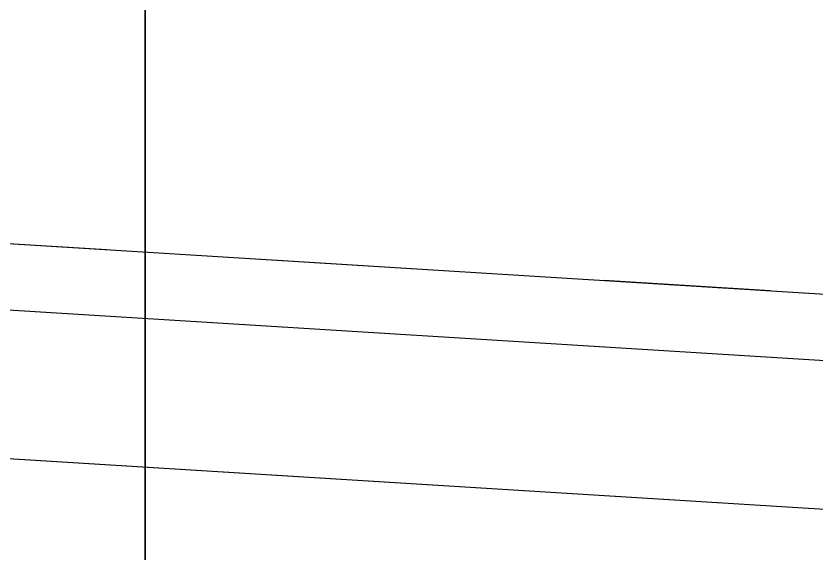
# Model space of a CAD drawing. Header units: millimetres. Extents: x 10462777 to 22643323, y 453826 to 1389191.
# Drawn here: x 11225368 to 11227776, y 628160 to 629779 of the extents above; entities that cross this region are included whole.
import ezdxf

# ---------------------------------------------------------------- set-up
doc = ezdxf.new("R2010")
doc.units = ezdxf.units.MM
doc.header["$LTSCALE"] = 200
doc.header["$MEASUREMENT"] = 0
doc.linetypes.add('PHANTOM', pattern=[2.5, 1.25, -0.25, 0.25, -0.25, 0.25, -0.25])
doc.layers.get('0').update_dxf_attribs({"linetype": 'CONTINUOUS'})
for name, color, linetype in [('ext', 4, 'CONTINUOUS'), ('panel', 4, 'CONTINUOUS'), ('대지경계', 2, 'CONTINUOUS')]:
    doc.layers.add(name, color=color, linetype=linetype)

msp = doc.modelspace()

# ---------------------------------------------------------------- linework, layer by layer
at = {"color": 30, "lineweight": 35, "ltscale": 10}
msp.add_line((11225756.45602, 621758.25226), (11225756.45602, 632418.41586), dxfattribs=at)
at = {"color": 3}
msp.add_line((11218131.32522, 628894.7293), (11248381.32522, 627017.50757), dxfattribs=at)
at = {"color": 0}
msp.add_line((11218132.2843, 628894.66979), (11248381.32522, 627017.50757), dxfattribs=at)
msp.add_line((11218132.2843, 628894.66979), (11248381.32522, 627017.50757), dxfattribs=at)
at = {"layer": 'ext', "color": 4}
for p, q in [((11365370.32523, 620401.20667), (11217401.99534, 629586.97728)), ((11365170.32523, 620213.23751), (11217573.36768, 629375.95359))]:
    msp.add_line(p, q, dxfattribs=at)
at = {"layer": 'panel'}
msp.add_line((11218131.32522, 628894.7293), (11236331.32522, 627765.29341), dxfattribs=at)
msp.add_line((11218131.32522, 628894.7293), (11236331.32522, 627765.29341), dxfattribs=at)
at = {"layer": '대지경계', "linetype": 'PHANTOM', "ltscale": 10}
msp.add_line((11365370.32523, 620401.20667), (11217401.99534, 629586.97728), dxfattribs=at)

doc.saveas('drawing.dxf')
